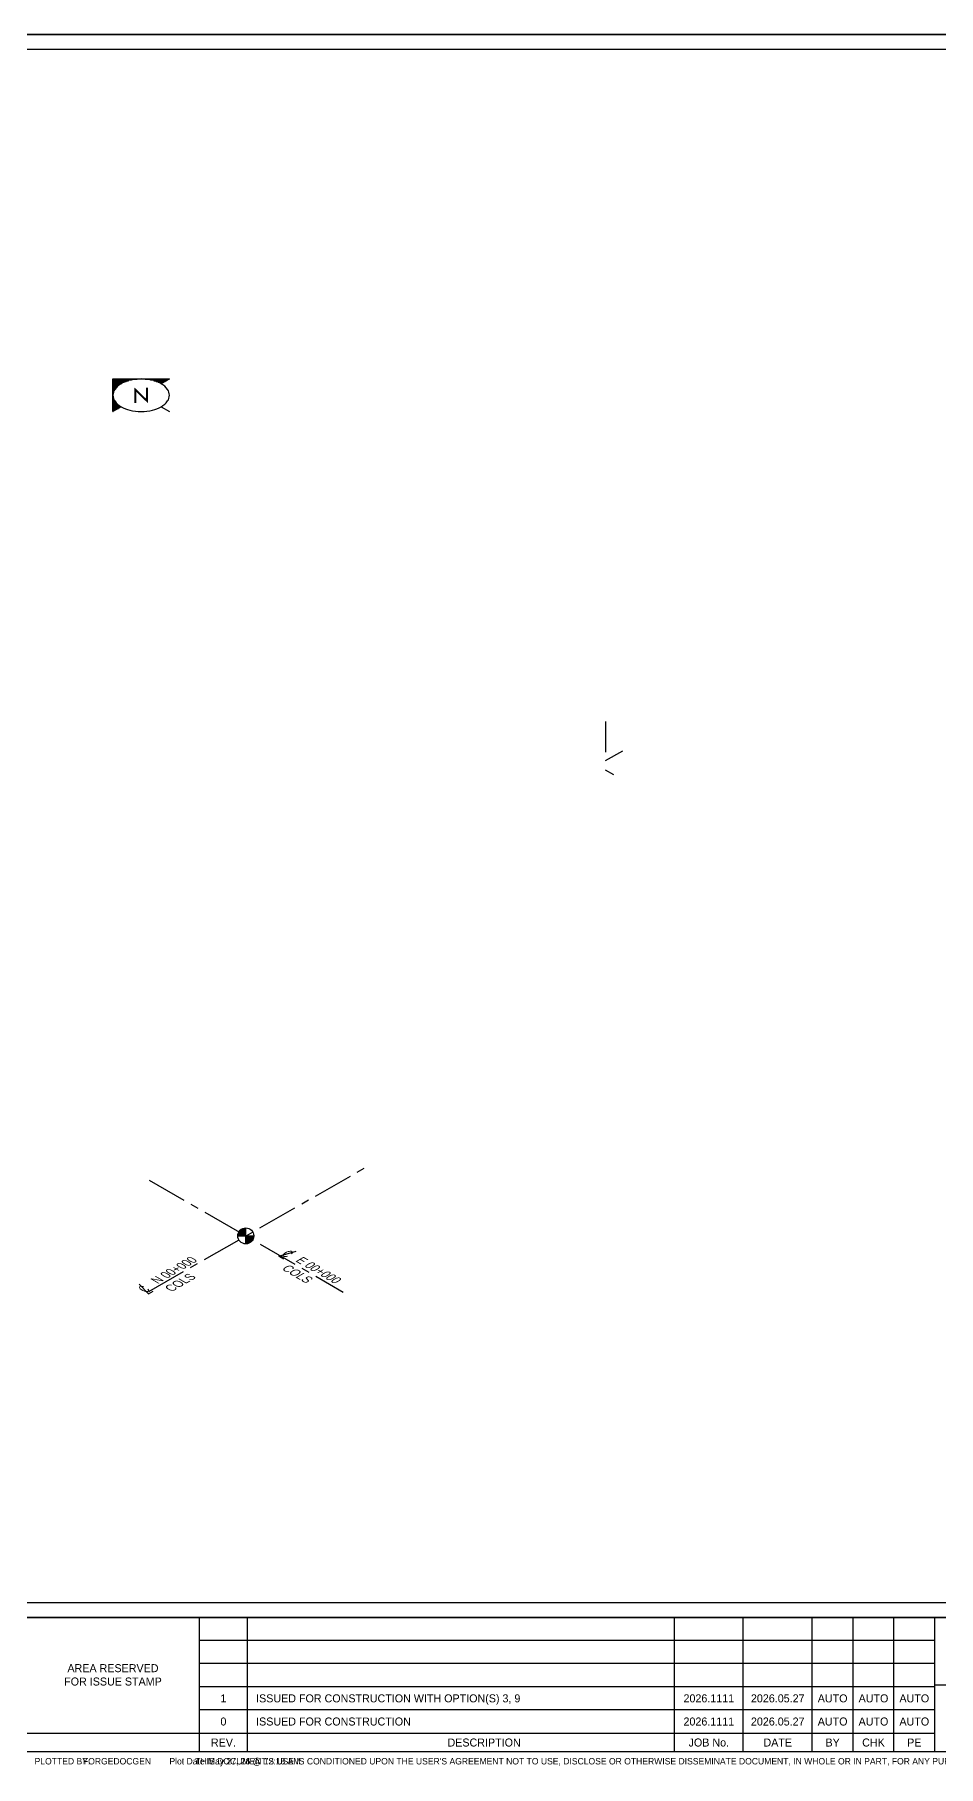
# Paper-space layout 'Layout1' of a CAD drawing. Extents: x -8 to 852, y -7 to 544.
# Drawn here: x 294 to 576, y -5 to 536 of the extents above; entities that cross this region are included whole.
import ezdxf
from ezdxf.enums import TextEntityAlignment as Align

# ---------------------------------------------------------------- set-up
doc = ezdxf.new("R2010")
doc.units = 0
doc.header["$LTSCALE"] = 10
doc.linetypes.add('CENTER', pattern=[2, 1.25, -0.25, 0.25, -0.25])
doc.layers.get('0').update_dxf_attribs({"linetype": 'CONTINUOUS'})
doc.layers.get('Defpoints').update_dxf_attribs({"color": 9, "linetype": 'CONTINUOUS'})
for name, color, linetype in [('Beams', 145, 'CONTINUOUS'), ('FRAME', 7, 'CONTINUOUS'), ('GA SYMBOLS', 32, 'CONTINUOUS'), ('TEXT1', 7, 'CONTINUOUS'), ('Title Block', 255, 'CONTINUOUS'), ('TITLE BLOCK-TEXT', 12, 'CONTINUOUS')]:
    doc.layers.add(name, color=color, linetype=linetype)
doc.layers.add('QC', color=9, linetype='CONTINUOUS', plot=False)
doc.styles.add('C-TXT-01', font='romans.shx', dxfattribs={"width": 0.85, "height": 2.5})
doc.styles.add('Scovan Standard', font='Franklin%20Gothic%20Medium%20Cond%20Regular.ttf', dxfattribs={"height": 2.5})

# ---------------------------------------------------------------- blocks, each defined once
blk = doc.blocks.new('HYPERSTEELPAGEFRAME')
at = {"layer": 'FRAME'}
for p, q in [((843.77, 494.34), (0, 494.34)), ((839.12, 489.68), (4.66, 489.68)), ((0, 0), (843.77, 0)), ((4.66, 4.66), (839.12, 4.66))]:
    blk.add_line(p, q, dxfattribs=at)
blk = doc.blocks.new('*U9')
at = {"layer": 'GA SYMBOLS'}
h = blk.add_hatch(color=256, dxfattribs=at)
h.dxf.hatch_style = 1
h.paths.add_polyline_path([(0, 2.5, 0.414214), (-2.5, 0), (0, 0)])
h.paths.add_polyline_path([(0, 0), (0, -2.5, 0.414214), (2.5, 0)])
at = {"layer": 'GA SYMBOLS', "linetype": 'CENTER'}
for p, q in [((-30.29, -17.34), (39.14, 22.4)), ((-30.15, 17.4), (30.41, -17.55))]:
    blk.add_line(p, q, dxfattribs=at)
at = {"layer": 'GA SYMBOLS'}
for p, q in [((0, -2.5), (0, 2.5)), ((-2.5, 0), (2.5, 0))]:
    blk.add_line(p, q, dxfattribs=at)
blk.add_circle((0, 0), 2.5, dxfattribs=at)
at = {"layer": 'TEXT1'}
for p, q in [((10.29, -6.36), (15.72, -4.76)), ((-30.36, -18.11), (-33.24, -15.04))]:
    blk.add_line(p, q, dxfattribs=at)
at = {"layer": 'TEXT1', "linetype": 'CENTER'}
for p, q in [((10.29, -6.36), (11.73, -7.19)), ((-30.36, -18.11), (-28.91, -17.28))]:
    blk.add_line(p, q, dxfattribs=at)
at = {"layer": 'TEXT1', "style": 'C-TXT-01', "width": 0.85}
for rotation, oblique, p in [(330, 30, (10.96, -5.83)), (30, 330, (-31.37, -17.78))]:
    blk.add_text('C', height=2.5, rotation=rotation, dxfattribs=dict(at, oblique=oblique)).set_placement(p)
at = {"layer": 'TEXT1', "style": 'Scovan Standard'}
for tag, p, rotation, oblique in [('DATUM_1', (-27.47, -15.03, -4.93), 30, 330), ('TEXT_1', (-23.14, -17.53, -4.93), 30, 330), ('TEXT_2', (10.96, -10.33), 330, 30), ('DATUM_2', (15.29, -7.83), 330, 30)]:
    blk.add_attdef(tag, p, '', height=2.5, rotation=rotation, dxfattribs=dict(at, oblique=oblique))
blk = doc.blocks.new('*X10')
at = {"color": 0}
for p, q in [((208.65, 28.2), (214.96, 28.2)), ((208.65, 28), (213.53, 28)), ((208.65, 27.8), (212.69, 27.8)), ((208.65, 27.6), (212.08, 27.6)), ((208.65, 27.4), (211.59, 27.4)), ((208.65, 27.2), (211.17, 27.2)), ((217.04, 28.2), (223.27, 28.2)), ((218.47, 28), (222.93, 28)), ((219.31, 27.8), (222.58, 27.8)), ((219.92, 27.6), (222.24, 27.6)), ((220.41, 27.4), (221.89, 27.4)), ((220.83, 27.2), (221.54, 27.2)), ((208.65, 27), (210.8, 27)), ((208.65, 26.8), (210.48, 26.8)), ((208.65, 26.6), (210.21, 26.6)), ((208.65, 26.4), (209.96, 26.4)), ((208.65, 26.2), (209.75, 26.2)), ((208.65, 26), (209.55, 26)), ((208.65, 25.8), (209.37, 25.8)), ((208.65, 25.6), (209.22, 25.6)), ((208.65, 25.4), (209.07, 25.4)), ((208.65, 25.2), (208.95, 25.2)), ((208.65, 25), (208.86, 25)), ((208.65, 24.8), (208.78, 24.8)), ((208.65, 24.6), (208.72, 24.6)), ((208.65, 24.4), (208.68, 24.4)), ((208.65, 24.2), (208.66, 24.2)), ((208.65, 23.8), (208.66, 23.8)), ((208.65, 23.6), (208.68, 23.6)), ((208.65, 23.4), (208.72, 23.4)), ((208.65, 23.2), (208.78, 23.2)), ((208.65, 23), (208.86, 23)), ((208.65, 22.8), (208.95, 22.8)), ((208.65, 22.6), (209.07, 22.6)), ((208.65, 22.4), (209.22, 22.4)), ((208.65, 22.2), (209.37, 22.2)), ((208.65, 22), (209.55, 22)), ((208.65, 21.8), (209.75, 21.8)), ((208.65, 21.6), (209.96, 21.6)), ((208.65, 21.4), (210.21, 21.4)), ((208.65, 21.2), (210.48, 21.2)), ((208.65, 21), (210.8, 21)), ((208.65, 20.8), (210.46, 20.8)), ((208.65, 20.6), (210.11, 20.6)), ((208.65, 20.4), (209.76, 20.4)), ((208.65, 20.2), (209.42, 20.2)), ((208.65, 20), (209.07, 20)), ((208.65, 19.8), (208.73, 19.8))]:
    blk.add_line(p, q, dxfattribs=at)
blk = doc.blocks.new('sv-isona')
blk.add_line((6.24, -3.6), (8.82, -5.09))
blk.add_lwpolyline([(0, 5.09, 0.058752), (-3.54, 4.67, 0.072341), (-6.24, 3.6, 0.106617), (-8.25, 1.78, 0.156851), (-8.82, 0, 0.156851), (-8.25, -1.78, 0.106617), (-6.24, -3.6, 0.072341), (-3.54, -4.67, 0.058752), (0, -5.09, 0.058752), (3.54, -4.67, 0.072341), (6.24, -3.6, 0.106617), (8.25, -1.78, 0.156851), (8.82, 0, 0.156851), (8.25, 1.78, 0.106617), (6.24, 3.6, 0.072341), (3.54, 4.67, 0.058752)], format="xyb", close=True)
blk.add_lwpolyline([(-6.24, -3.6), (-8.82, -5.09), (-8.82, 5.09), (8.82, 5.09), (6.24, 3.6)])
blk.add_lwpolyline([(-1.8, -2.4, 0.6, 0.6, 0), (-1.8, 1.74, 0.6, 0.6, 0), (1.8, -1.74, 0.6, 0.6, 0), (1.8, 2.4, 0.6, 0.6, 0)], format="xyseb")
at = {"xscale": 1.2, "yscale": 1.2, "zscale": 1.2}
blk.add_blockref('*X10', (-259.2, -28.8), dxfattribs=at)
blk = doc.blocks.new('padx-tbd')
at = {"layer": 'Title Block', "color": 255}
for p, q in [((0, 536.37), (843.77, 536.37)), ((843.77, 42.04), (0, 42.04)), ((345.33, 0), (345.33, 42.04)), ((574.82, 0), (574.82, 42.04)), ((0, 5.9), (574.82, 5.9)), ((843.77, 0), (0, 0))]:
    blk.add_line(p, q, dxfattribs=at)
at = {"layer": 'Title Block', "color": 9}
for p, q in [((360.35, 0), (360.35, 42.04)), ((493.57, 0), (493.57, 42.04)), ((515.08, 0), (515.08, 42.04)), ((536.59, 0), (536.59, 42.04)), ((549.33, 0), (549.33, 42.04)), ((562.08, 0), (562.08, 42.04)), ((574.82, 34.81), (345.33, 34.81)), ((574.82, 27.58), (345.33, 27.58)), ((574.82, 20.35), (345.33, 20.35)), ((574.82, 21), (651.13, 21)), ((574.82, 13.13), (345.33, 13.13))]:
    blk.add_line(p, q, dxfattribs=at)
at = {"layer": 'Defpoints', "color": 9, "insert": (336.43, 27.42), "char_height": 2.5, "attachment_point": 3, "style": 'Scovan Standard'}
blk.add_mtext_dynamic_manual_height_columns('\\pxqc;AREA RESERVED FOR ISSUE STAMP', width=36.1208, gutter_width=12.5, heights=[0], dxfattribs=at)
at = {"layer": 'TITLE BLOCK-TEXT', "color": 7, "style": 'Scovan Standard'}
for s, p in [('REV.', (352.84, 2.95)), ('DESCRIPTION', (434.19, 2.95)), ('JOB No.', (504.32, 2.95)), ('DATE', (525.83, 2.95)), ('BY', (542.96, 2.95)), ('CHK', (555.71, 2.95)), ('PE', (568.45, 2.95))]:
    blk.add_text(s, height=2.5, dxfattribs=at).set_placement(p, align=Align.MIDDLE)
at = {"layer": 'TITLE BLOCK-TEXT', "color": 12, "style": 'Scovan Standard'}
for s, p in [('PLOTTED BY:', (293.91, -2.9)), ('Plot Date:', (335.98, -2.9))]:
    blk.add_text(s, height=2, dxfattribs=at).set_placement(p, align=Align.MIDDLE_LEFT)
blk.add_text("THIS DOCUMENT'S USE IS CONDITIONED UPON THE USER'S AGREEMENT NOT TO USE, DISCLOSE OR OTHERWISE DISSEMINATE DOCUMENT, IN WHOLE OR IN PART, FOR ANY PURPOSE EXCEPT AS SPECIFICALLY INTENDED BY SCOVAN INC. ANY PRINTED VERSION OF THIS DOCUMENT IS A COPY AND IS NOT A REPRESENTATION OF THE ORIGINALLY AUTHENTICATED DOCUMENT.", height=2, dxfattribs=at).set_placement((843.77, -2.9), align=Align.MIDDLE_RIGHT)
at = {"layer": 'TITLE BLOCK-TEXT', "color": 12, "style": 'Scovan Standard', "flags": 8}
for tag, p in [('REF_5', (25, 38.42)), ('REV_5', (352.84, 38.42)), ('PROJECT5', (504.32, 38.42)), ('DATE5', (525.83, 38.42)), ('BY5', (542.96, 38.42)), ('CHK5', (555.71, 38.42)), ('PE5', (568.45, 38.42)), ('PROJECT4', (504.32, 31.19)), ('CHK4', (555.71, 31.19)), ('REF_4', (25, 31.19)), ('REV_4', (352.84, 31.19)), ('DATE4', (525.83, 31.19)), ('BY4', (542.96, 31.19)), ('PE4', (568.45, 31.19)), ('REF_3', (25, 23.97)), ('REV_3', (352.84, 23.97)), ('PROJECT3', (504.32, 23.97)), ('DATE3', (525.83, 23.97)), ('BY3', (542.96, 23.97)), ('CHK3', (555.71, 23.97)), ('PE3', (568.45, 23.97)), ('REF_2', (25, 16.74)), ('REV_2', (352.84, 16.74)), ('PROJECT2', (504.32, 16.74)), ('DATE2', (525.83, 16.74)), ('BY2', (542.96, 16.74)), ('CHK2', (555.71, 16.74)), ('PE2', (568.45, 16.74)), ('REF_1', (25, 9.51)), ('REV_1', (352.84, 9.51)), ('PROJECT1', (504.32, 9.51)), ('DATE1', (525.83, 9.51)), ('BY1', (542.96, 9.51)), ('CHK1', (555.71, 9.51)), ('PE1', (568.45, 9.51))]:
    blk.add_attdef(tag, text='', height=2.5, dxfattribs=at).set_placement(p, align=Align.MIDDLE_CENTER)
for tag, height, p in [('REF_5_DESC', 2.5, (52.27, 38.42)), ('REV_5_DESC', 2.5, (363.04, 38.42)), ('REF_4_DESC', 2.5, (52.27, 31.19)), ('REV_4_DESC', 2.5, (363.04, 31.19)), ('REF_3_DESC', 2.5, (52.27, 23.97)), ('REV_3_DESC', 2.5, (363.04, 23.97)), ('REF_2_DESC', 2.5, (52.27, 16.74)), ('REV_2_DESC', 2.5, (363.04, 16.74)), ('REF_1_DESC', 2.5, (52.27, 9.51)), ('REV_1_DESC', 2.5, (363.04, 9.51)), ('PATH', 2, (13, -2.9)), ('USER_PLOTTED', 2, (309, -2.9)), ('PLOT_DATE', 2, (348, -2.9))]:
    blk.add_attdef(tag, text='', height=height, dxfattribs=at).set_placement(p, align=Align.MIDDLE_LEFT)
at = {"layer": 'TITLE BLOCK-TEXT', "color": 12, "style": 'Scovan Standard'}
for tag, p in [('TITLE1', (747.45, 37.28)), ('LSD', (747.45, 31.28)), ('TITLE2', (747.45, 25.28)), ('TITLE3', (747.45, 19.28)), ('CLIENTDRAWINGNO', (686.57, 5.99)), ('RN', (838.5, 5.99))]:
    blk.add_attdef(tag, text='', height=4, dxfattribs=at).set_placement(p, align=Align.MIDDLE_CENTER)
at = {"layer": 'TITLE BLOCK-TEXT', "color": 210, "style": 'Scovan Standard', "flags": 8}
blk.add_attdef('DWGNO', text='', height=4, dxfattribs=at).set_placement((777.51, 5.99), align=Align.MIDDLE_CENTER)

psp = doc.layouts.get("Layout1")

# ---------------------------------------------------------------- linework, layer by layer
at = {"layer": 'Beams'}
for p, q in [((472.08, 309.63, -132.01), (477.45, 312.73, -136.4)), ((474.66, 305.18, -138.32), (472.08, 306.68, -134.08))]:
    psp.add_line(p, q, dxfattribs=at)
at = {"layer": 'QC'}
psp.add_line((472.08, 321.87, -123.34), (472.08, 312.28, -123.34), dxfattribs=at)

# ---------------------------------------------------------------- block references
ref = psp.add_blockref('padx-tbd', (0, 0))
ref.add_attrib('REV_1', '0', dxfattribs={"layer": 'TITLE BLOCK-TEXT', "color": 12, "height": 2.5, "style": 'Scovan Standard'}).set_placement((352.84, 9.51), align=Align.MIDDLE_CENTER)
ref.add_attrib('REV_1_DESC', 'ISSUED FOR CONSTRUCTION', dxfattribs={"layer": 'TITLE BLOCK-TEXT', "color": 12, "height": 2.5, "style": 'Scovan Standard'}).set_placement((363.04, 9.51), align=Align.MIDDLE_LEFT)
ref.add_attrib('PROJECT1', '2026.1111', dxfattribs={"layer": 'TITLE BLOCK-TEXT', "color": 12, "height": 2.5, "style": 'Scovan Standard'}).set_placement((504.32, 9.51), align=Align.MIDDLE_CENTER)
ref.add_attrib('DATE1', '2026.05.27', dxfattribs={"layer": 'TITLE BLOCK-TEXT', "color": 12, "height": 2.5, "style": 'Scovan Standard'}).set_placement((525.83, 9.51), align=Align.MIDDLE_CENTER)
ref.add_attrib('BY1', 'AUTO', dxfattribs={"layer": 'TITLE BLOCK-TEXT', "color": 12, "height": 2.5, "style": 'Scovan Standard'}).set_placement((542.96, 9.51), align=Align.MIDDLE_CENTER)
ref.add_attrib('CHK1', 'AUTO', dxfattribs={"layer": 'TITLE BLOCK-TEXT', "color": 12, "height": 2.5, "style": 'Scovan Standard'}).set_placement((555.71, 9.51), align=Align.MIDDLE_CENTER)
ref.add_attrib('PE1', 'AUTO', dxfattribs={"layer": 'TITLE BLOCK-TEXT', "color": 12, "height": 2.5, "style": 'Scovan Standard'}).set_placement((568.45, 9.51), align=Align.MIDDLE_CENTER)
ref.add_attrib('REV_2', '1', dxfattribs={"layer": 'TITLE BLOCK-TEXT', "color": 12, "height": 2.5, "style": 'Scovan Standard'}).set_placement((352.84, 16.74), align=Align.MIDDLE_CENTER)
ref.add_attrib('REV_2_DESC', 'ISSUED FOR CONSTRUCTION WITH OPTION(S) 3, 9', dxfattribs={"layer": 'TITLE BLOCK-TEXT', "color": 12, "height": 2.5, "style": 'Scovan Standard'}).set_placement((363.04, 16.74), align=Align.MIDDLE_LEFT)
ref.add_attrib('PROJECT2', '2026.1111', dxfattribs={"layer": 'TITLE BLOCK-TEXT', "color": 12, "height": 2.5, "style": 'Scovan Standard'}).set_placement((504.32, 16.74), align=Align.MIDDLE_CENTER)
ref.add_attrib('DATE2', '2026.05.27', dxfattribs={"layer": 'TITLE BLOCK-TEXT', "color": 12, "height": 2.5, "style": 'Scovan Standard'}).set_placement((525.83, 16.74), align=Align.MIDDLE_CENTER)
ref.add_attrib('BY2', 'AUTO', dxfattribs={"layer": 'TITLE BLOCK-TEXT', "color": 12, "height": 2.5, "style": 'Scovan Standard'}).set_placement((542.96, 16.74), align=Align.MIDDLE_CENTER)
ref.add_attrib('CHK2', 'AUTO', dxfattribs={"layer": 'TITLE BLOCK-TEXT', "color": 12, "height": 2.5, "style": 'Scovan Standard'}).set_placement((555.71, 16.74), align=Align.MIDDLE_CENTER)
ref.add_attrib('PE2', 'AUTO', dxfattribs={"layer": 'TITLE BLOCK-TEXT', "color": 12, "height": 2.5, "style": 'Scovan Standard'}).set_placement((568.45, 16.74), align=Align.MIDDLE_CENTER)
ref.add_attrib('USER_PLOTTED', 'FORGEDOCGEN', dxfattribs={"layer": 'TITLE BLOCK-TEXT', "color": 12, "height": 2, "style": 'Scovan Standard'}).set_placement((309, -2.9), align=Align.MIDDLE_LEFT)
ref.add_attrib('PLOT_DATE', 'May 27, 26 @ 12:18 AM', dxfattribs={"layer": 'TITLE BLOCK-TEXT', "color": 12, "height": 2, "style": 'Scovan Standard'}).set_placement((348, -2.9), align=Align.MIDDLE_LEFT)
at = {"layer": 'Defpoints'}
psp.add_blockref('HYPERSTEELPAGEFRAME', (0, 42.04), dxfattribs=at)
at = {"layer": 'GA SYMBOLS'}
psp.add_blockref('sv-isona', (327.16, 423.73), dxfattribs=at)
psp.add_blockref('*U9', (359.82, 161.17), dxfattribs=at).add_auto_attribs({'DATUM_2': 'E 00+000', 'DATUM_1': 'N 00+000', 'TEXT_2': 'COLS', 'TEXT_1': 'COLS'})

doc.saveas('drawing.dxf')
